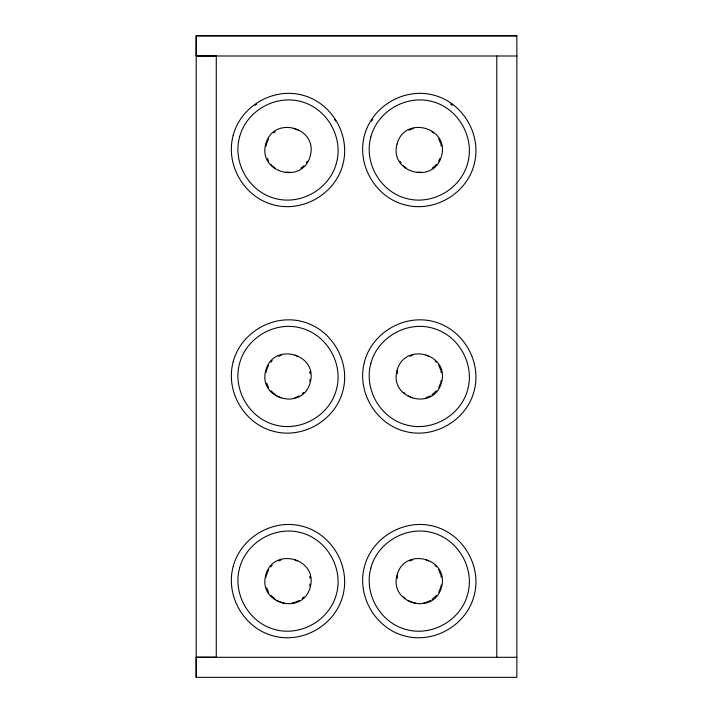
<?xml version="1.0" encoding="UTF-8"?>
<svg xmlns="http://www.w3.org/2000/svg" width="713" height="713" viewBox="0 0 713 713"><rect width="100%" height="100%" fill="white"/><g stroke="black" fill="none" stroke-linecap="round" stroke-linejoin="round"><path stroke-width="1.07" d="M266.083 146.138L266.341 144.204M266.083 372.605L266.341 370.671M266.083 577.245L266.341 575.311M309.79 381.312L310.048 379.378M309.79 585.952L310.048 584.018M397.248 373.567L397.498 371.633M397.248 578.216L397.498 576.282M440.946 382.275L441.204 380.341M440.946 586.924L441.204 584.99M266.715 143.295L268.578 138.794M266.715 369.771L268.578 365.261M266.715 574.411L268.578 569.901M438.709 161.218L439.832 158.518M438.709 387.685L440.581 383.175M438.709 592.334L440.581 587.824M306.233 162.769L307.428 161.218M371.473 121.201L372.739 119.543M270.958 362.159L272.143 360.618M435.144 165.862L436.338 164.311M270.958 566.808L272.143 565.257M436.338 390.786L432.051 394.708M436.338 595.426L432.051 599.348M255.058 105.364L256.716 104.089M273.694 132.957L275.245 131.771M300.761 168.241L303.863 165.862M432.051 168.241L434.369 166.459M302.312 393.523L303.863 392.328M302.312 598.162L303.863 596.977M408.977 130.212L413.487 128.34M278.596 356.304L281.296 355.181M294.71 397.765L299.219 395.893M409.877 356.304L412.586 355.181M425.991 397.765L430.5 395.893M278.596 560.953L281.296 559.83M294.71 602.405L299.219 600.542M409.877 560.953L412.586 559.83M425.991 602.405L430.5 600.542M289.941 172.181L286.065 172.181M421.223 172.181L417.355 172.181M291.875 603.038L293.809 602.779M423.157 603.038L425.091 602.779M516.845 35.953L196.155 35.953L196.155 55.997L516.845 55.997M196.227 55.89L216.271 55.89L216.271 657.199L196.227 657.199M516.845 657.306L196.155 657.306L196.155 677.35L516.845 677.35L516.845 35.65L196.227 35.65L196.227 677.35M413.487 602.779L415.421 603.038M282.196 602.779L284.13 603.038M293.809 128.34L298.31 130.212M425.991 355.181L428.7 356.304M408.077 395.893L412.586 397.765M294.71 355.181L297.41 356.304M276.787 395.893L281.296 397.765M425.991 559.83L428.7 560.953M408.077 600.542L412.586 602.405M294.71 559.83L297.41 560.953M276.787 600.542L281.296 602.405M450.571 104.089L452.229 105.364M432.051 131.771L433.602 132.957M403.433 165.862L406.526 168.241M272.919 166.459L275.245 168.241M403.433 392.328L404.975 393.523M275.245 394.708L270.958 390.786M403.433 596.977L404.975 598.162M275.245 599.348L270.958 595.426M399.868 161.218L401.054 162.769M334.549 119.543L335.823 121.201M435.144 360.618L436.338 362.159M270.958 164.311L272.143 165.862M435.144 565.257L436.338 566.808M438.709 138.794L440.581 143.295M438.709 365.261L440.581 369.771M438.709 569.901L440.581 574.411M267.464 158.518L268.578 161.218M266.715 383.175L268.578 387.685M266.715 587.824L268.578 592.334M440.946 144.204L441.204 146.138M440.946 370.671L441.204 372.605M440.946 575.311L441.204 577.245M309.79 371.633L310.048 373.567M309.79 576.282L310.048 578.216M496.801 55.997L496.801 657.306M233.204 135.318C225.165 164.596 243.944 197.127 273.32 204.8C302.597 212.839 335.119 194.061 342.801 164.685C350.841 135.408 332.062 102.886 302.686 95.212C273.409 87.173 240.887 105.943 233.204 135.318M239.559 137.021C232.447 162.912 249.051 191.663 275.022 198.455C300.904 205.567 329.664 188.963 336.447 162.983C343.559 137.101 326.955 108.34 300.984 101.558C275.102 94.446 246.341 111.05 239.559 137.021M233.204 361.794C225.165 391.072 243.944 423.593 273.32 431.267C302.597 439.306 335.119 420.527 342.801 391.152C350.841 361.874 332.062 329.353 302.686 321.679C273.409 313.64 240.887 332.418 233.204 361.794M265.771 144.044C257.741 172.84 302.793 184.908 310.235 155.96C318.265 127.172 273.204 115.096 265.771 144.044M239.559 363.487C232.447 389.378 249.051 418.139 275.022 424.921C300.904 432.033 329.664 415.429 336.447 389.458C343.559 363.568 326.955 334.807 300.984 328.025C275.102 320.912 246.341 337.516 239.559 363.487M233.204 566.434C225.165 595.712 243.944 628.242 273.32 635.916C302.597 643.955 335.119 625.176 342.801 595.801C350.841 566.523 332.062 534.001 302.686 526.328C273.409 518.28 240.887 537.058 233.204 566.434M239.559 568.136C232.447 594.027 249.051 622.779 275.022 629.57C300.904 636.673 329.664 620.069 336.447 594.098C343.559 568.216 326.955 539.456 300.984 532.673C275.102 525.561 246.341 542.165 239.559 568.136M265.771 370.519C257.741 399.307 302.793 411.383 310.235 382.435C318.265 353.639 273.204 341.563 265.771 370.519M265.771 575.159C257.741 603.947 302.793 616.023 310.235 587.075C318.265 558.288 273.204 546.211 265.771 575.159M364.495 135.318C356.455 164.596 375.234 197.127 404.61 204.8C433.887 212.839 466.409 194.061 474.083 164.685C482.122 135.408 463.343 102.886 433.967 95.212C404.69 87.173 372.168 105.943 364.495 135.318M370.84 137.021C363.728 162.912 380.332 191.663 406.303 198.455C432.194 205.567 460.955 188.963 467.737 162.983C474.849 137.101 458.245 108.34 432.274 101.558C406.383 94.446 377.623 111.05 370.84 137.021M364.495 361.794C356.455 391.072 375.234 423.593 404.61 431.267C433.887 439.306 466.409 420.527 474.083 391.152C482.122 361.874 463.343 329.353 433.967 321.679C404.69 313.64 372.168 332.418 364.495 361.794M397.052 144.044C389.022 172.84 434.083 184.908 441.525 155.96C449.555 127.172 404.494 115.096 397.052 144.044M370.84 363.487C363.728 389.378 380.332 418.139 406.303 424.921C432.194 432.033 460.955 415.429 467.737 389.458C474.849 363.568 458.245 334.807 432.274 328.025C406.383 320.912 377.623 337.516 370.84 363.487M364.495 566.434C356.455 595.712 375.234 628.242 404.61 635.916C433.887 643.955 466.409 625.176 474.083 595.801C482.122 566.523 463.343 534.001 433.967 526.328C404.69 518.28 372.168 537.058 364.495 566.434M370.84 568.136C363.728 594.027 380.332 622.779 406.303 629.57C432.194 636.673 460.955 620.069 467.737 594.098C474.849 568.216 458.245 539.456 432.274 532.673C406.383 525.561 377.623 542.165 370.84 568.136M397.052 370.519C389.022 399.307 434.083 411.383 441.525 382.435C449.555 353.639 404.494 341.563 397.052 370.519M397.052 575.159C389.022 603.947 434.083 616.023 441.525 587.075C449.555 558.288 404.494 546.211 397.052 575.159"/></g></svg>
